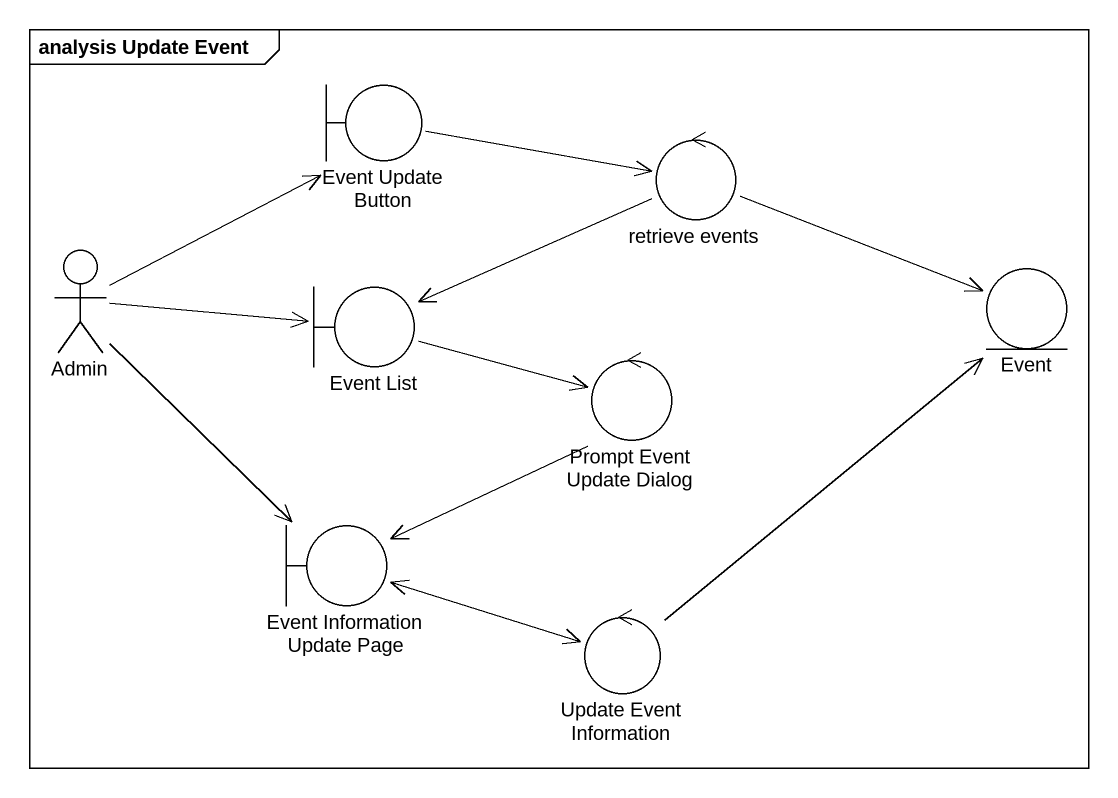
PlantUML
@startuml
mainframe analysis Update Event
boundary "Event Update Button" as Event_Update_Button
control "retrieve events" as retrieve_events
actor Admin
boundary "Event List" as Event_List
entity Event
control "Prompt Event Update Dialog" as Prompt_Event_Update_Dialog
boundary "Event Information Update Page" as Event_Information_Update
control "Update Event Information" as Update_Event_Information
Event_Update_Button -right-> retrieve_events
retrieve_events -left-> Event_List
retrieve_events -right-> Event
Admin -up-> Event_Update_Button
Admin -right-> Event_List
Admin --> Event_Information_Update
Event_List -right-> Prompt_Event_Update_Dialog
Prompt_Event_Update_Dialog -left-> Event_Information_Update
Event_Information_Update -right-> Update_Event_Information
Update_Event_Information -up-> Event
Update_Event_Information -left-> Event_Information_Update
@enduml
